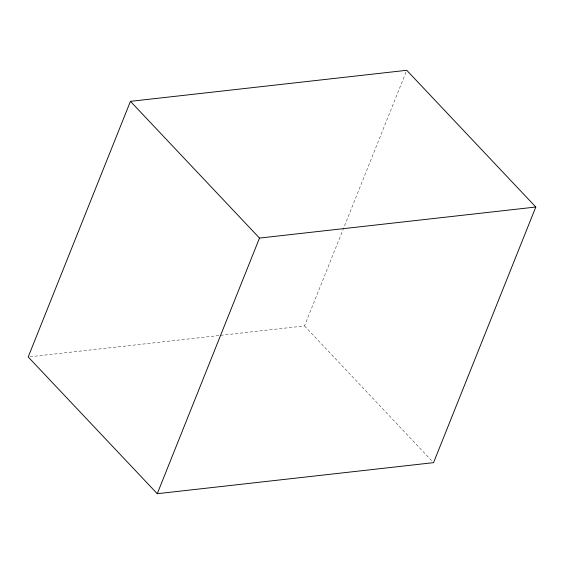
<?xml version="1.0" encoding="UTF-8"?>
<svg xmlns="http://www.w3.org/2000/svg" width="564" height="564" viewBox="0 0 564 564"><rect width="100%" height="100%" fill="white"/><g stroke="black" fill="none" stroke-linecap="round" stroke-linejoin="round"><path stroke-width="0.42" stroke-dasharray="2.82 2.11" d="M220.559 335.354L304.504 325.921L406.743 70.296M29.948 356.772L219.685 335.453M304.504 325.921L432.955 462.022"/><path stroke-width="0.85" d="M130.446 101.344L28.2 356.97L157.257 493.704L433.554 462.656L535.8 207.03L406.743 70.296L130.446 101.344L259.496 238.078L535.8 207.03M157.257 493.704L259.496 238.078"/></g></svg>
